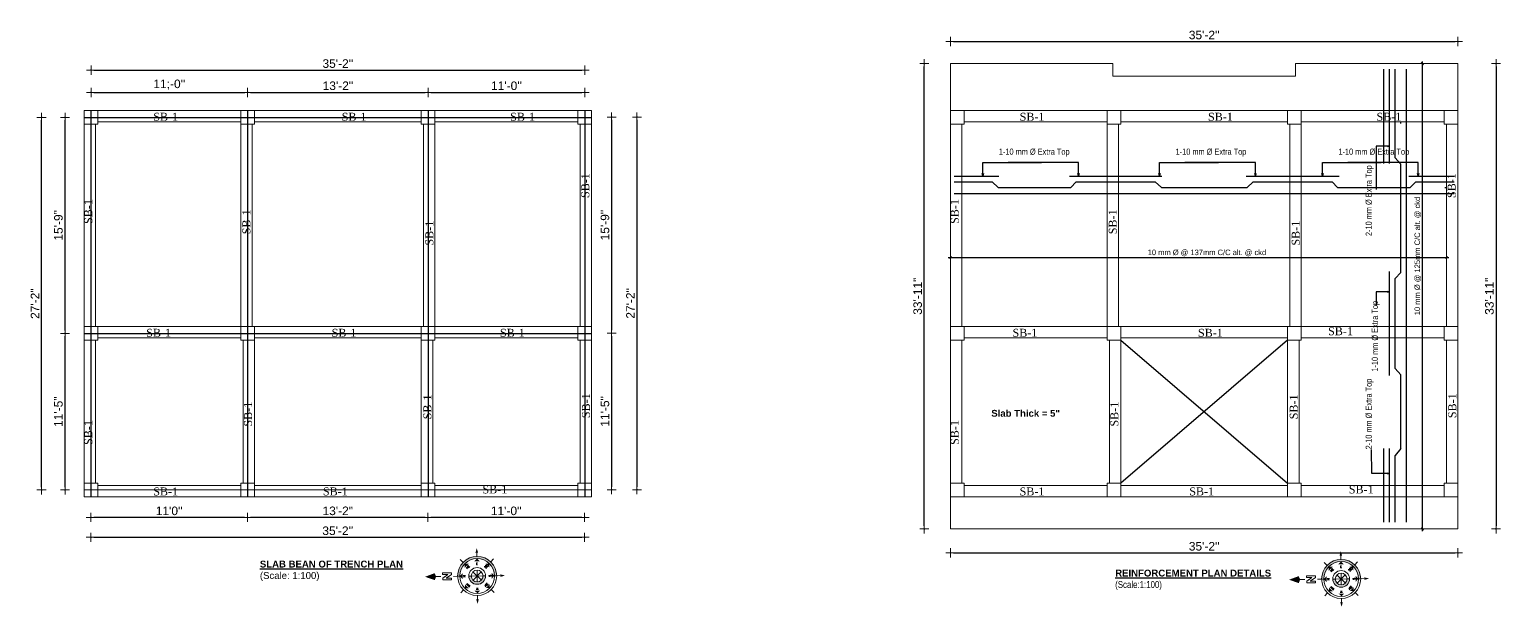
# Model space of a CAD drawing. Header units: inches. Extents: x -4010 to 92088, y -38563 to -1318.
# Drawn here: x 46478 to 47765, y -26069 to -25563 of the extents above; entities that cross this region are included whole.
import ezdxf
from ezdxf.enums import TextEntityAlignment as Align

# ---------------------------------------------------------------- set-up
doc = ezdxf.new("R2010")
doc.units = ezdxf.units.IN
doc.header["$MEASUREMENT"] = 0
doc.header["$PDMODE"] = 99
for name, color, linetype in [('CAPTION', 7, 'Continuous'), ('Rod', 1, 'Continuous'), ('TEX', 7, 'Continuous'), ('wall', 3, 'Continuous')]:
    doc.layers.add(name, color=color, linetype=linetype)
for name, color, linetype, lineweight in [('Colour 09', 210, 'Continuous', 9), ('DIM', 7, 'Continuous', 15), ('RAILING', 2, 'Continuous', 13), ('SH-TEX', 182, 'Continuous', 5), ('Title', 7, 'Continuous', 20), ('WIN.', 4, 'Continuous', 13)]:
    doc.layers.add(name, color=color, linetype=linetype, lineweight=lineweight)
doc.styles.add('ARIAL', font='arial.ttf')
doc.styles.add('CAPTION', font='GOTHIC.TTF', dxfattribs={"height": 100})
doc.styles.add('ROMANS', font='romans')
doc.styles.get("Standard").update_dxf_attribs({"font": 'ARIALN.TTF'})
doc.dimstyles.new('3-8', dxfattribs={"dimscale": 1.25, "dimtxt": 6, "dimasz": 2, "dimexe": 0.18, "dimexo": 6, "dimgap": 0, "dimtad": 0, "dimdec": 0, "dimzin": 3, "dimdsep": 46, "dimlunit": 3, "dimtxsty": 'ARIAL', "dimblk": 'DD', "dimcen": 1, "dimse1": 1, "dimse2": 1, "dimclrd": 256, "dimclrt": 256, "dimadec": 0, "dimazin": 0, "dimtfac": 0.5, "dimtdec": 0, "dimtmove": 2, "dimatfit": 0, "dimfxl": 0.18, "dimtvp": 0.75, "dimfrac": 1, "dimtolj": 1, "dimtzin": 0, "dimarcsym": 0})
doc.dimstyles.new('_30', dxfattribs={"dimscale": 0.4, "dimtxt": 7, "dimasz": 5, "dimexe": 6, "dimexo": 2, "dimgap": 2, "dimtad": 1, "dimdec": 0, "dimzin": 3, "dimdsep": 46, "dimlunit": 3, "dimtxsty": 'Standard', "dimblk": 'OBLIQUE', "dimcen": 0, "dimdle": 5, "dimclrt": 7, "dimazin": 0, "dimtfac": 0.0375, "dimtdec": 0, "dimtofl": 0, "dimtmove": 0, "dimatfit": 3, "dimldrblk": 'OPEN30', "dimfxl": 6, "dimtvp": 0.8, "dimtolj": 1, "dimtzin": 0, "dimlwe": -1, "dimarcsym": 0})

# ---------------------------------------------------------------- blocks, each defined once
blk = doc.blocks.new('A$C30843580')
at = {"layer": 'Colour 09'}
for p, q in [((0, 12), (12, 12)), ((0, 0), (0, 12)), ((12, 0), (0, 0)), ((12, 12), (12, 0))]:
    blk.add_line(p, q, dxfattribs=at)
blk = doc.blocks.new('_Oblique')
at = {"color": 0, "linetype": 'ByBlock', "lineweight": -2}
blk.add_line((-0.5, -0.5), (0.5, 0.5), dxfattribs=at)
blk = doc.blocks.new('_Open30')
at = {"color": 0, "linetype": 'ByBlock', "lineweight": -2}
for p, q in [((-1, 0.27), (0, 0)), ((0, 0), (-1, -0.27)), ((0, 0), (-1, 0))]:
    blk.add_line(p, q, dxfattribs=at)
blk = doc.blocks.new('*D879')
at = {"layer": 'Defpoints', "color": 0}
for p in [(47284.1, -25762.9), (47718.1, -25762.9), (47718.1, -25762.9)]:
    blk.add_point(p, dxfattribs=at)
at = {"layer": 'DIM', "color": 0, "lineweight": -2}
blk.add_line((47282.1, -25762.9), (47720.1, -25762.9), dxfattribs=at)
at = {"layer": 'DIM', "color": 0}
for p, q in [((47284.1, -25762.1), (47284.1, -25760.5)), ((47718.1, -25762.1), (47718.1, -25760.5))]:
    blk.add_line(p, q, dxfattribs=at)
at = {"layer": 'DIM', "color": 0, "lineweight": -2, "xscale": 2, "yscale": 2, "zscale": 2, "rotation": 180}
blk.add_blockref('_Oblique', (47284.1, -25762.9), dxfattribs=at)
at = {"layer": 'DIM', "color": 0, "lineweight": -2, "xscale": 2, "yscale": 2, "zscale": 2}
blk.add_blockref('_Oblique', (47718.1, -25762.9), dxfattribs=at)
at = {"layer": 'DIM', "color": 7, "insert": (47508.5, -25758.9), "char_height": 2.8, "attachment_point": 5}
blk.add_mtext('\\A1;{\\H1.714x;10 mm %%C @ 137mm C/C alt. @ ckd}', dxfattribs=at)
blk = doc.blocks.new('*D880')
at = {"layer": 'Defpoints', "color": 0}
for p in [(47686.9, -25593.3), (47697, -25593.3), (47697, -26000.3)]:
    blk.add_point(p, dxfattribs=at)
at = {"layer": 'DIM', "color": 0}
for p, q in [((47687.7, -25593.3), (47699.4, -25593.3)), ((47696.2, -26000.3), (47694.6, -26000.3))]:
    blk.add_line(p, q, dxfattribs=at)
at = {"layer": 'DIM', "color": 0, "lineweight": -2}
blk.add_line((47697, -26002.3), (47697, -25591.3), dxfattribs=at)
at = {"layer": 'DIM', "color": 0, "lineweight": -2, "xscale": 2, "yscale": 2, "zscale": 2}
for p, rotation in [((47697, -25593.3), 90), ((47697, -26000.3), 270)]:
    blk.add_blockref('_Oblique', p, dxfattribs=dict(at, rotation=rotation))
at = {"layer": 'DIM', "color": 7, "insert": (47693, -25761.6), "char_height": 2.8, "attachment_point": 5, "rotation": 90}
blk.add_mtext('\\A1;{\\H1.714x;10 mm %%C @ 125mm C/C alt. @ ckd}', dxfattribs=at)
blk = doc.blocks.new('DD')
for p, q in [((-1.6, 0), (1.6, 0)), ((0, 1.6), (0, -1.6))]:
    blk.add_line(p, q)
at = {"const_width": 0.3}
blk.add_lwpolyline([(-0.15, 0, 1), (0.15, 0, 1)], format="xyb", close=True, dxfattribs=at)
blk = doc.blocks.new('*D881')
at = {"layer": 'Defpoints', "color": 0}
for p in [(47728.1, -25574), (47284.1, -25634.3), (47728.1, -25634.3)]:
    blk.add_point(p, dxfattribs=at)
at = {"layer": 'RAILING', "lineweight": -2}
blk.add_line((47286.6, -25574), (47725.6, -25574), dxfattribs=at)
at = {"layer": 'RAILING', "lineweight": -2, "xscale": 2.5, "yscale": 2.5, "zscale": 2.5, "rotation": 180}
blk.add_blockref('DD', (47284.1, -25574), dxfattribs=at)
at = {"layer": 'RAILING', "lineweight": -2, "xscale": 2.5, "yscale": 2.5, "zscale": 2.5}
blk.add_blockref('DD', (47728.1, -25574), dxfattribs=at)
at = {"layer": 'RAILING', "insert": (47506.1, -25568.3), "char_height": 7.5, "attachment_point": 5, "style": 'ARIAL'}
blk.add_mtext("\\A1;35'-2''", dxfattribs=at)
blk = doc.blocks.new('*D876')
at = {"layer": 'Defpoints', "color": 0}
for p in [(47670.4, -25593.3), (47670.4, -26000.3), (47761.4, -26000.3)]:
    blk.add_point(p, dxfattribs=at)
at = {"layer": 'RAILING', "lineweight": -2}
blk.add_line((47761.4, -25595.8), (47761.4, -25997.8), dxfattribs=at)
at = {"layer": 'RAILING', "lineweight": -2, "xscale": 2.5, "yscale": 2.5, "zscale": 2.5}
for p, rotation in [((47761.4, -25593.3), 90), ((47761.4, -26000.3), 270)]:
    blk.add_blockref('DD', p, dxfattribs=dict(at, rotation=rotation))
at = {"layer": 'RAILING', "insert": (47755.7, -25796.8), "char_height": 7.5, "attachment_point": 5, "rotation": 90, "style": 'ARIAL'}
blk.add_mtext('\\A1;33\'-11"', dxfattribs=at)
blk = doc.blocks.new('*D877')
at = {"layer": 'Defpoints', "color": 0}
for p in [(47261.2, -25593.3), (47318.5, -25593.3), (47318.5, -26000.3)]:
    blk.add_point(p, dxfattribs=at)
at = {"layer": 'RAILING', "lineweight": -2}
blk.add_line((47261.2, -25997.8), (47261.2, -25595.8), dxfattribs=at)
at = {"layer": 'RAILING', "lineweight": -2, "xscale": 2.5, "yscale": 2.5, "zscale": 2.5}
for p, rotation in [((47261.2, -25593.3), 90), ((47261.2, -26000.3), 270)]:
    blk.add_blockref('DD', p, dxfattribs=dict(at, rotation=rotation))
at = {"layer": 'RAILING', "insert": (47255.4, -25796.8), "char_height": 7.5, "attachment_point": 5, "rotation": 90, "style": 'ARIAL'}
blk.add_mtext('\\A1;33\'-11"', dxfattribs=at)
blk = doc.blocks.new('*D878')
at = {"layer": 'Defpoints', "color": 0}
for p in [(47284.1, -26000.3), (47728.1, -26000.3), (47728.1, -26021.3)]:
    blk.add_point(p, dxfattribs=at)
at = {"layer": 'RAILING', "lineweight": -2}
blk.add_line((47286.6, -26021.3), (47725.6, -26021.3), dxfattribs=at)
at = {"layer": 'RAILING', "lineweight": -2, "xscale": 2.5, "yscale": 2.5, "zscale": 2.5, "rotation": 180}
blk.add_blockref('DD', (47284.1, -26021.3), dxfattribs=at)
at = {"layer": 'RAILING', "lineweight": -2, "xscale": 2.5, "yscale": 2.5, "zscale": 2.5}
blk.add_blockref('DD', (47728.1, -26021.3), dxfattribs=at)
at = {"layer": 'RAILING', "insert": (47506.1, -26015.6), "char_height": 7.5, "attachment_point": 5, "style": 'ARIAL'}
blk.add_mtext("\\A1;35'-2''", dxfattribs=at)
blk = doc.blocks.new('*D889')
at = {"layer": 'Defpoints', "color": 0}
for p in [(46669.1, -25618.5), (46532.1, -25646.3), (46669.1, -25646.3)]:
    blk.add_point(p, dxfattribs=at)
at = {"layer": 'RAILING', "lineweight": -2}
blk.add_line((46534.6, -25618.5), (46666.6, -25618.5), dxfattribs=at)
at = {"layer": 'RAILING', "lineweight": -2, "xscale": 2.5, "yscale": 2.5, "zscale": 2.5, "rotation": 180}
blk.add_blockref('DD', (46532.1, -25618.5), dxfattribs=at)
at = {"layer": 'RAILING', "lineweight": -2, "xscale": 2.5, "yscale": 2.5, "zscale": 2.5}
blk.add_blockref('DD', (46669.1, -25618.5), dxfattribs=at)
at = {"layer": 'RAILING', "insert": (46600.6, -25611.7), "char_height": 7.5, "attachment_point": 5, "style": 'ARIAL'}
blk.add_mtext("\\A1;11;-0''", dxfattribs=at)
blk = doc.blocks.new('*D890')
at = {"layer": 'Defpoints', "color": 0}
for p in [(46827, -25618.5), (46669.1, -25646.3), (46827, -25646.3)]:
    blk.add_point(p, dxfattribs=at)
at = {"layer": 'RAILING', "lineweight": -2}
blk.add_line((46671.6, -25618.5), (46824.5, -25618.5), dxfattribs=at)
at = {"layer": 'RAILING', "lineweight": -2, "xscale": 2.5, "yscale": 2.5, "zscale": 2.5, "rotation": 180}
blk.add_blockref('DD', (46669.1, -25618.5), dxfattribs=at)
at = {"layer": 'RAILING', "lineweight": -2, "xscale": 2.5, "yscale": 2.5, "zscale": 2.5}
blk.add_blockref('DD', (46827, -25618.5), dxfattribs=at)
at = {"layer": 'RAILING', "insert": (46748.1, -25612.7), "char_height": 7.5, "attachment_point": 5, "style": 'ARIAL'}
blk.add_mtext('\\A1;13\'-2"', dxfattribs=at)
blk = doc.blocks.new('*D891')
at = {"layer": 'Defpoints', "color": 0}
for p in [(46964.1, -25618.5), (46827, -25646.3), (46964.1, -25646.3)]:
    blk.add_point(p, dxfattribs=at)
at = {"layer": 'RAILING', "lineweight": -2}
blk.add_line((46829.5, -25618.5), (46961.6, -25618.5), dxfattribs=at)
at = {"layer": 'RAILING', "lineweight": -2, "xscale": 2.5, "yscale": 2.5, "zscale": 2.5, "rotation": 180}
blk.add_blockref('DD', (46827, -25618.5), dxfattribs=at)
at = {"layer": 'RAILING', "lineweight": -2, "xscale": 2.5, "yscale": 2.5, "zscale": 2.5}
blk.add_blockref('DD', (46964.1, -25618.5), dxfattribs=at)
at = {"layer": 'RAILING', "insert": (46895.6, -25612.7), "char_height": 7.5, "attachment_point": 5, "style": 'ARIAL'}
blk.add_mtext("\\A1;11'-0''", dxfattribs=at)
blk = doc.blocks.new('*D892')
at = {"layer": 'Defpoints', "color": 0}
for p in [(46964.1, -25599), (46532.1, -25646.3), (46964.1, -25646.3)]:
    blk.add_point(p, dxfattribs=at)
at = {"layer": 'RAILING', "lineweight": -2}
blk.add_line((46534.6, -25599), (46961.6, -25599), dxfattribs=at)
at = {"layer": 'RAILING', "lineweight": -2, "xscale": 2.5, "yscale": 2.5, "zscale": 2.5, "rotation": 180}
blk.add_blockref('DD', (46532.1, -25599), dxfattribs=at)
at = {"layer": 'RAILING', "lineweight": -2, "xscale": 2.5, "yscale": 2.5, "zscale": 2.5}
blk.add_blockref('DD', (46964.1, -25599), dxfattribs=at)
at = {"layer": 'RAILING', "insert": (46748.1, -25593.3), "char_height": 7.5, "attachment_point": 5, "style": 'ARIAL'}
blk.add_mtext("\\A1;35'-2''", dxfattribs=at)
blk = doc.blocks.new('*D893')
at = {"layer": 'Defpoints', "color": 0}
for p in [(46947, -25640.1), (46947, -25829.1), (46987.6, -25829.1)]:
    blk.add_point(p, dxfattribs=at)
at = {"layer": 'RAILING', "lineweight": -2}
blk.add_line((46987.6, -25642.6), (46987.6, -25826.6), dxfattribs=at)
at = {"layer": 'RAILING', "lineweight": -2, "xscale": 2.5, "yscale": 2.5, "zscale": 2.5}
for p, rotation in [((46987.6, -25640.1), 90), ((46987.6, -25829.1), 270)]:
    blk.add_blockref('DD', p, dxfattribs=dict(at, rotation=rotation))
at = {"layer": 'RAILING', "insert": (46981.8, -25734.6), "char_height": 7.5, "attachment_point": 5, "rotation": 90, "style": 'ARIAL'}
blk.add_mtext('\\A1;15\'-9"', dxfattribs=at)
blk = doc.blocks.new('*D894')
at = {"layer": 'Defpoints', "color": 0}
for p in [(46947, -25829.1), (46947, -25966.1), (46987.6, -25966.1)]:
    blk.add_point(p, dxfattribs=at)
at = {"layer": 'RAILING', "lineweight": -2}
blk.add_line((46987.6, -25831.6), (46987.6, -25963.6), dxfattribs=at)
at = {"layer": 'RAILING', "lineweight": -2, "xscale": 2.5, "yscale": 2.5, "zscale": 2.5}
for p, rotation in [((46987.6, -25829.1), 90), ((46987.6, -25966.1), 270)]:
    blk.add_blockref('DD', p, dxfattribs=dict(at, rotation=rotation))
at = {"layer": 'RAILING', "insert": (46981.8, -25897.6), "char_height": 7.5, "attachment_point": 5, "rotation": 90, "style": 'ARIAL'}
blk.add_mtext('\\A1;11\'-5"', dxfattribs=at)
blk = doc.blocks.new('*D895')
at = {"layer": 'Defpoints', "color": 0}
for p in [(46918.8, -25640.1), (46918.8, -25966.1), (47009.8, -25966.1)]:
    blk.add_point(p, dxfattribs=at)
at = {"layer": 'RAILING', "lineweight": -2}
blk.add_line((47009.8, -25642.6), (47009.8, -25963.6), dxfattribs=at)
at = {"layer": 'RAILING', "lineweight": -2, "xscale": 2.5, "yscale": 2.5, "zscale": 2.5}
for p, rotation in [((47009.8, -25640.1), 90), ((47009.8, -25966.1), 270)]:
    blk.add_blockref('DD', p, dxfattribs=dict(at, rotation=rotation))
at = {"layer": 'RAILING', "insert": (47004.1, -25803.1), "char_height": 7.5, "attachment_point": 5, "rotation": 90, "style": 'ARIAL'}
blk.add_mtext('\\A1;27\'-2"', dxfattribs=at)
blk = doc.blocks.new('*D882')
at = {"layer": 'Defpoints', "color": 0}
for p in [(46509.4, -25829.3), (46554.3, -25829.3), (46554.3, -25966.3)]:
    blk.add_point(p, dxfattribs=at)
at = {"layer": 'RAILING', "lineweight": -2}
blk.add_line((46509.4, -25963.8), (46509.4, -25831.8), dxfattribs=at)
at = {"layer": 'RAILING', "lineweight": -2, "xscale": 2.5, "yscale": 2.5, "zscale": 2.5}
for p, rotation in [((46509.4, -25829.3), 90), ((46509.4, -25966.3), 270)]:
    blk.add_blockref('DD', p, dxfattribs=dict(at, rotation=rotation))
at = {"layer": 'RAILING', "insert": (46503.6, -25897.8), "char_height": 7.5, "attachment_point": 5, "rotation": 90, "style": 'ARIAL'}
blk.add_mtext('\\A1;11\'-5"', dxfattribs=at)
blk = doc.blocks.new('*D883')
at = {"layer": 'Defpoints', "color": 0}
for p in [(46509.4, -25640.3), (46548.3, -25640.3), (46548.3, -25829.3)]:
    blk.add_point(p, dxfattribs=at)
at = {"layer": 'RAILING', "lineweight": -2}
blk.add_line((46509.4, -25826.8), (46509.4, -25642.8), dxfattribs=at)
at = {"layer": 'RAILING', "lineweight": -2, "xscale": 2.5, "yscale": 2.5, "zscale": 2.5}
for p, rotation in [((46509.4, -25640.3), 90), ((46509.4, -25829.3), 270)]:
    blk.add_blockref('DD', p, dxfattribs=dict(at, rotation=rotation))
at = {"layer": 'RAILING', "insert": (46503.6, -25734.8), "char_height": 7.5, "attachment_point": 5, "rotation": 90, "style": 'ARIAL'}
blk.add_mtext('\\A1;15\'-9"', dxfattribs=at)
blk = doc.blocks.new('*D884')
at = {"layer": 'Defpoints', "color": 0}
for p in [(46488.8, -25640.3), (46548.3, -25640.3), (46548.3, -25966.3)]:
    blk.add_point(p, dxfattribs=at)
at = {"layer": 'RAILING', "lineweight": -2}
blk.add_line((46488.8, -25963.8), (46488.8, -25642.8), dxfattribs=at)
at = {"layer": 'RAILING', "lineweight": -2, "xscale": 2.5, "yscale": 2.5, "zscale": 2.5}
for p, rotation in [((46488.8, -25640.3), 90), ((46488.8, -25966.3), 270)]:
    blk.add_blockref('DD', p, dxfattribs=dict(at, rotation=rotation))
at = {"layer": 'RAILING', "insert": (46483.1, -25803.3), "char_height": 7.5, "attachment_point": 5, "rotation": 90, "style": 'ARIAL'}
blk.add_mtext('\\A1;27\'-2"', dxfattribs=at)
blk = doc.blocks.new('*D885')
at = {"layer": 'Defpoints', "color": 0}
for p in [(46826.9, -25931.5), (46964, -25931.5), (46826.9, -25990.3)]:
    blk.add_point(p, dxfattribs=at)
at = {"layer": 'RAILING', "lineweight": -2}
blk.add_line((46961.5, -25990.3), (46829.4, -25990.3), dxfattribs=at)
at = {"layer": 'RAILING', "lineweight": -2, "xscale": 2.5, "yscale": 2.5, "zscale": 2.5, "rotation": 180}
blk.add_blockref('DD', (46826.9, -25990.3), dxfattribs=at)
at = {"layer": 'RAILING', "lineweight": -2, "xscale": 2.5, "yscale": 2.5, "zscale": 2.5}
blk.add_blockref('DD', (46964, -25990.3), dxfattribs=at)
at = {"layer": 'RAILING', "insert": (46895.4, -25984.6), "char_height": 7.5, "attachment_point": 5, "style": 'ARIAL'}
blk.add_mtext("\\A1;11'-0''", dxfattribs=at)
blk = doc.blocks.new('*D886')
at = {"layer": 'Defpoints', "color": 0}
for p in [(46669, -25931.6), (46826.9, -25931.5), (46669, -25990.3)]:
    blk.add_point(p, dxfattribs=at)
at = {"layer": 'RAILING', "lineweight": -2}
blk.add_line((46824.4, -25990.3), (46671.5, -25990.3), dxfattribs=at)
at = {"layer": 'RAILING', "lineweight": -2, "xscale": 2.5, "yscale": 2.5, "zscale": 2.5, "rotation": 180}
blk.add_blockref('DD', (46669, -25990.3), dxfattribs=at)
at = {"layer": 'RAILING', "lineweight": -2, "xscale": 2.5, "yscale": 2.5, "zscale": 2.5}
blk.add_blockref('DD', (46826.9, -25990.3), dxfattribs=at)
at = {"layer": 'RAILING', "insert": (46748, -25984.6), "char_height": 7.5, "attachment_point": 5, "style": 'ARIAL'}
blk.add_mtext('\\A1;13\'-2"', dxfattribs=at)
blk = doc.blocks.new('*D887')
at = {"layer": 'Defpoints', "color": 0}
for p in [(46532, -25931.5), (46669, -25931.6), (46532, -25990.3)]:
    blk.add_point(p, dxfattribs=at)
at = {"layer": 'RAILING', "lineweight": -2}
blk.add_line((46666.5, -25990.3), (46534.5, -25990.3), dxfattribs=at)
at = {"layer": 'RAILING', "lineweight": -2, "xscale": 2.5, "yscale": 2.5, "zscale": 2.5, "rotation": 180}
blk.add_blockref('DD', (46532, -25990.3), dxfattribs=at)
at = {"layer": 'RAILING', "lineweight": -2, "xscale": 2.5, "yscale": 2.5, "zscale": 2.5}
blk.add_blockref('DD', (46669, -25990.3), dxfattribs=at)
at = {"layer": 'RAILING', "insert": (46600.5, -25984.6), "char_height": 7.5, "attachment_point": 5, "style": 'ARIAL'}
blk.add_mtext("\\A1;11'0''", dxfattribs=at)
blk = doc.blocks.new('*D888')
at = {"layer": 'Defpoints', "color": 0}
for p in [(46964, -26007.7), (46532, -26068), (46964, -26068)]:
    blk.add_point(p, dxfattribs=at)
at = {"layer": 'RAILING', "lineweight": -2}
blk.add_line((46534.5, -26007.7), (46961.5, -26007.7), dxfattribs=at)
at = {"layer": 'RAILING', "lineweight": -2, "xscale": 2.5, "yscale": 2.5, "zscale": 2.5, "rotation": 180}
blk.add_blockref('DD', (46532, -26007.7), dxfattribs=at)
at = {"layer": 'RAILING', "lineweight": -2, "xscale": 2.5, "yscale": 2.5, "zscale": 2.5}
blk.add_blockref('DD', (46964, -26007.7), dxfattribs=at)
at = {"layer": 'RAILING', "insert": (46748, -26002), "char_height": 7.5, "attachment_point": 5, "style": 'ARIAL'}
blk.add_mtext("\\A1;35'-2''", dxfattribs=at)
blk = doc.blocks.new('Anno_North_J_Metric')
at = {"linetype": 'ByBlock', "lineweight": -2}
h = blk.add_hatch(color=0, dxfattribs=at)
h.paths.add_polyline_path([(-4.17, 0), (-4.68, 0, 1), (4.68, 0), (4.17, 0, -1)])
h.paths.add_polyline_path([(1.41, 0), (2, 0, 1), (-2, 0), (-1.41, 0, -1)])
at = {"color": 0, "linetype": 'ByBlock', "lineweight": -2}
for p, q in [((-3.31, 3.31), (-4.01, 4.01)), ((0, 4.68), (0, 5.67)), ((3.31, 3.31), (4.01, 4.01)), ((-4.68, 0), (-5.67, 0)), ((-4.68, 0), (-4.17, 0)), ((-1.41, 0), (-2, 0)), ((-1.41, 0), (1.41, 0)), ((1.41, 0), (-1.41, 0)), ((-1, 1), (1, -1)), ((-1, -1), (1, 1)), ((1, -1), (-1, 1)), ((1, 1), (-1, -1)), ((0, 1.41), (0, -1.41)), ((0, -1.41), (0, 1.41)), ((1.41, 0), (2, 0)), ((4.68, 0), (4.17, 0)), ((4.68, 0), (5.67, 0)), ((6.17, 0.4), (6.17, 0.82)), ((6.17, 0.82), (8.27, 0.82)), ((7.43, 0.4), (6.17, 0.4)), ((6.17, -0.44), (7.43, 0.4)), ((8.27, 0.4), (7.01, -0.44)), ((8.27, 0.82), (8.27, 0.4)), ((8.67, 0), (9.83, 0)), ((-3.31, -3.31), (-4.01, -4.01)), ((3.31, -3.31), (4.01, -4.01)), ((6.17, -0.86), (6.17, -0.44)), ((8.27, -0.86), (6.17, -0.86)), ((7.01, -0.44), (8.27, -0.44)), ((8.27, -0.44), (8.27, -0.86)), ((0, -4.68), (0, -5.67))]:
    blk.add_line(p, q, dxfattribs=at)
for radius in [4.68, 4.17, 2, 1.41]:
    blk.add_circle((0, 0), radius, dxfattribs=at)
for points in [[(0, 4.17), (0.67, 3.5), (-0.67, 3.5)], [(-0.33, 5.5), (0, 5.67), (0, 6.67)], [(0, 6.67), (0.33, 5.5), (0, 5.67)], [(-6.67, 0), (-5.5, 0.33), (-5.67, 0)], [(-5.5, -0.33), (-5.67, 0), (-6.67, 0)], [(-4.17, 0), (-3.5, 0.67), (-3.5, -0.67)], [(-2.95, 2.95), (-2, 2.95), (-2.95, 2)], [(2.95, 2.95), (2.95, 2), (2, 2.95)], [(4.17, 0), (3.5, -0.67), (3.5, 0.67)], [(12.5, 0), (10.17, 0.83), (9.83, 0)], [(9.83, 0), (10.17, -0.83), (12.5, 0)], [(-2.95, -2.95), (-2.95, -2), (-2, -2.95)], [(0, -4.17), (-0.67, -3.5), (0.67, -3.5)], [(2.95, -2.95), (2, -2.95), (2.95, -2)], [(0, -6.67), (-0.33, -5.5), (0, -5.67)], [(0.33, -5.5), (0, -5.67), (0, -6.67)]]:
    blk.add_solid(points, dxfattribs=at)
at = {"color": 0, "linetype": 'ByBlock', "lineweight": -2, "style": 'ROMANS'}
for s, rotation, p in [('S', 270, (-3.33, 0)), ('SW', 45, (-2, 2)), ('NW', 315, (2, 2)), ('N', 270, (2.83, 0)), ('SE', 135, (-2, -2)), ('E', 180, (0, -2.67)), ('NE', 225, (2, -2))]:
    blk.add_text(s, height=0.5, rotation=rotation, dxfattribs=at).set_placement(p, align=Align.CENTER)
blk.add_text('W', height=0.5, dxfattribs=at).set_placement((0, 2.83), align=Align.CENTER)

msp = doc.modelspace()

# ---------------------------------------------------------------- linework, layer by layer
at = {"layer": 'Rod'}
for p, q in [((47663.119, -25680.736), (47663.119, -25598.148)), ((47668.119, -25680.736), (47668.119, -25598.148)), ((47673.119, -25675.736), (47673.119, -25598.148)), ((47683.119, -25994.52), (47683.119, -25598.148)), ((47678.119, -25634.291), (47678.119, -25633.962)), ((47678.119, -25645.785), (47678.119, -25644.291)), ((47678.119, -25681.294), (47673.119, -25675.736)), ((47287.26, -25691.801), (47326.52, -25691.801)), ((47388.143, -25691.801), (47469.12, -25691.801)), ((47542.851, -25691.801), (47624.143, -25691.801)), ((47678.119, -25775.959), (47678.119, -25681.294)), ((47685.127, -25691.801), (47724.656, -25691.801)), ((47287.26, -25696.801), (47320.52, -25696.801)), ((47325.859, -25701.801), (47320.52, -25696.801)), ((47325.859, -25701.801), (47389.379, -25701.801)), ((47389.379, -25701.801), (47394.143, -25696.801)), ((47394.143, -25696.801), (47463.12, -25696.801)), ((47468.619, -25701.801), (47463.12, -25696.801)), ((47468.619, -25701.801), (47543.579, -25701.801)), ((47543.579, -25701.801), (47548.851, -25696.801)), ((47548.851, -25696.801), (47618.143, -25696.801)), ((47622.819, -25701.801), (47618.143, -25696.801)), ((47622.819, -25701.801), (47686.339, -25701.801)), ((47686.339, -25701.801), (47691.127, -25696.801)), ((47691.127, -25696.801), (47724.656, -25696.801)), ((47716.754, -25701.801), (47718.099, -25701.801)), ((47287.26, -25706.801), (47724.656, -25706.801)), ((47668.119, -25866.044), (47668.119, -25775.222)), ((47678.119, -25775.959), (47673.119, -25781.222)), ((47673.119, -25860.044), (47673.119, -25781.222)), ((47433.139, -25835.291), (47579.059, -25960.291)), ((47579.059, -25835.291), (47433.139, -25960.338)), ((47678.119, -25865.541), (47673.119, -25860.044)), ((47678.119, -25930.041), (47678.119, -25865.541)), ((47663.119, -25994.52), (47663.119, -25930.096)), ((47668.119, -25994.52), (47668.119, -25930.096)), ((47678.119, -25930.041), (47673.119, -25936.096)), ((47673.119, -25994.52), (47673.119, -25936.096))]:
    msp.add_line(p, q, dxfattribs=at)
at = {"layer": 'SH-TEX'}
for p, q in [((46538.083, -25634.291), (46663.123, -25634.291)), ((46675.123, -25634.291), (46821.043, -25634.291)), ((46833.043, -25634.291), (46958.083, -25634.291)), ((47296.099, -25634.291), (47421.139, -25634.291)), ((47433.139, -25634.291), (47579.059, -25634.291)), ((47591.059, -25634.291), (47716.099, -25634.291)), ((46526.083, -25823.291), (46526.083, -25646.291)), ((46536.083, -25823.291), (46536.083, -25646.291)), ((46538.083, -25644.291), (46663.123, -25644.291)), ((46663.123, -25823.291), (46663.123, -25646.291)), ((46673.123, -25823.291), (46673.123, -25646.291)), ((46675.123, -25644.291), (46821.043, -25644.291)), ((46823.043, -25823.291), (46823.043, -25646.291)), ((46833.043, -25644.291), (46958.083, -25644.291)), ((46833.043, -25823.291), (46833.043, -25646.291)), ((46960.083, -25646.291), (46960.083, -25823.291)), ((46970.083, -25646.291), (46970.083, -25823.291)), ((47284.099, -25823.291), (47284.099, -25646.291)), ((47294.099, -25823.291), (47294.099, -25646.291)), ((47296.099, -25644.291), (47421.139, -25644.291)), ((47421.139, -25823.291), (47421.139, -25646.291)), ((47431.139, -25823.291), (47431.139, -25646.291)), ((47433.139, -25644.291), (47579.059, -25644.291)), ((47581.059, -25823.291), (47581.059, -25646.291)), ((47591.059, -25644.291), (47716.099, -25644.291)), ((47591.059, -25823.291), (47591.059, -25646.291)), ((47718.099, -25646.291), (47718.099, -25823.291)), ((47728.099, -25646.291), (47728.099, -25823.291)), ((46538.083, -25823.291), (46663.123, -25823.291)), ((46538.083, -25833.291), (46663.123, -25833.291)), ((46675.123, -25823.291), (46821.043, -25823.291)), ((46675.123, -25833.291), (46821.043, -25833.291)), ((46833.043, -25823.291), (46958.083, -25823.291)), ((46833.043, -25833.291), (46958.083, -25833.291)), ((47296.099, -25823.291), (47421.139, -25823.291)), ((47296.099, -25833.291), (47421.139, -25833.291)), ((47433.139, -25823.291), (47579.059, -25823.291)), ((47433.139, -25833.291), (47579.059, -25833.291)), ((47591.059, -25823.291), (47716.099, -25823.291)), ((47591.059, -25833.291), (47716.099, -25833.291)), ((46526.083, -25960.291), (46526.083, -25835.291)), ((46536.083, -25960.291), (46536.083, -25835.291)), ((46665.123, -25960.338), (46665.123, -25835.291)), ((46675.123, -25960.338), (46675.123, -25835.291)), ((46821.043, -25960.291), (46821.043, -25835.291)), ((46831.043, -25960.291), (46831.043, -25835.291)), ((46960.083, -25835.291), (46960.083, -25960.291)), ((46970.083, -25835.291), (46970.083, -25960.291)), ((47284.099, -25960.291), (47284.099, -25835.291)), ((47294.099, -25960.291), (47294.099, -25835.291)), ((47423.139, -25960.338), (47423.139, -25835.291)), ((47433.139, -25960.338), (47433.139, -25835.291)), ((47579.059, -25960.291), (47579.059, -25835.291)), ((47589.059, -25960.291), (47589.059, -25835.291)), ((47718.099, -25835.291), (47718.099, -25960.291)), ((47728.099, -25835.291), (47728.099, -25960.291)), ((46663.126, -25962.338), (46538.086, -25962.291)), ((46821.039, -25962.291), (46675.119, -25962.338)), ((46958.083, -25962.291), (46833.043, -25962.291)), ((47421.143, -25962.338), (47296.103, -25962.291)), ((47579.056, -25962.291), (47433.136, -25962.338)), ((47716.099, -25962.291), (47591.059, -25962.291)), ((46663.123, -25972.338), (46538.083, -25972.291)), ((46821.043, -25972.291), (46675.123, -25972.338)), ((46958.083, -25972.291), (46833.043, -25972.291)), ((47421.139, -25972.338), (47296.099, -25972.291)), ((47579.059, -25972.291), (47433.139, -25972.338)), ((47716.099, -25972.291), (47591.059, -25972.291))]:
    msp.add_line(p, q, dxfattribs=at)
at = {"layer": 'TEX'}
for p, q in [((46526.083, -25640.291), (46970.083, -25640.291)), ((46532.083, -25634.291), (46532.083, -25972.291)), ((46669.123, -25634.291), (46669.123, -25972.291)), ((46827.043, -25634.291), (46827.043, -25972.291)), ((46964.083, -25634.291), (46964.083, -25972.291)), ((46526.083, -25829.291), (46970.083, -25829.291))]:
    msp.add_line(p, q, dxfattribs=at)
at = {"layer": 'Title'}
msp.add_line((46526.083, -25966.291), (46970.083, -25966.291), dxfattribs=at)
at = {"layer": 'WIN.'}
msp.add_lwpolyline([(47284.099, -26000.291), (47728.099, -26000.291), (47728.099, -25593.291), (47586.059, -25593.291), (47586.059, -25604.291), (47426.139, -25604.291), (47426.139, -25593.291), (47284.099, -25593.291), (47284.099, -26000.291)], dxfattribs=at)

# ---------------------------------------------------------------- block references
at = {"layer": 'Colour 09', "xscale": -1}
for p in [(46538.083, -25646.291), (46675.123, -25646.291), (47296.099, -25646.291), (47433.139, -25646.291), (46538.083, -25835.291), (46675.123, -25835.291), (47296.099, -25835.291), (47433.139, -25835.291), (46538.083, -25972.291), (46675.123, -25972.338), (47296.099, -25972.291), (47433.139, -25972.338)]:
    msp.add_blockref('A$C30843580', p, dxfattribs=at)
at = {"layer": 'Colour 09'}
for p in [(46821.043, -25646.291), (46958.083, -25646.291), (47579.059, -25646.291), (47716.099, -25646.291), (46821.043, -25835.291), (46958.083, -25835.291), (47579.059, -25835.291), (47716.099, -25835.291), (46821.043, -25972.291), (46958.083, -25972.291), (47579.059, -25972.291), (47716.099, -25972.291)]:
    msp.add_blockref('A$C30843580', p, dxfattribs=at)
at = {"layer": 'DIM', "ltscale": 500000, "xscale": 3.651035833295282, "yscale": 3.651035833292553, "zscale": 3.651035846891474, "rotation": 180.8671012841935}
for p in [(46869.96, -26041.532), (47625.93, -26044.145)]:
    msp.add_blockref('Anno_North_J_Metric', p, dxfattribs=at)

# ---------------------------------------------------------------- texts
at = {"layer": 'CAPTION', "ltscale": 2, "char_height": 5.4, "attachment_point": 1}
for insert in [(47326.421, -25667.624), (47481.078, -25667.624), (47623.544, -25667.624)]:
    msp.add_mtext('1-10 mm %%C Extra Top', dxfattribs=dict(at, insert=insert))
at = {"layer": 'CAPTION', "ltscale": 2, "char_height": 5.4, "attachment_point": 1, "rotation": 90}
for s, insert in [('2-10 mm %%C Extra Top', (47647.306, -25744.141)), ('1-10 mm %%C Extra Top', (47652.689, -25862.796)), ('2-10 mm %%C Extra Top', (47647.306, -25930.801))]:
    msp.add_mtext(s, dxfattribs=dict(at, insert=insert))
at = {"layer": 'TEX', "char_height": 7, "attachment_point": 3, "style": 'CAPTION'}
for insert in [(46608.309, -25636.295), (46773.142, -25636.295), (46920.583, -25636.295), (47366.325, -25636.295), (47531.158, -25636.295), (47678.6, -25636.295), (46602.11, -25825.295), (46764.353, -25825.295), (46911.639, -25825.295), (47360.126, -25825.295), (47522.369, -25825.295), (47636.212, -25823.902), (46896.311, -25962.295), (47654.328, -25962.295), (46608.3, -25964.094), (46756.747, -25964.066), (47366.317, -25964.094), (47514.764, -25964.066)]:
    msp.add_mtext('{\\fTimes New Roman|b0|i0|c0|p18;SB-1}', dxfattribs=dict(at, insert=insert))
at = {"layer": 'TEX', "char_height": 7, "attachment_point": 3, "rotation": 90, "style": 'CAPTION'}
for insert in [(46961.071, -25689.125), (47719.087, -25689.125), (46526.261, -25711.814), (47284.277, -25711.814), (46664.565, -25720.882), (47422.582, -25720.882), (46824.662, -25730.774), (47582.678, -25730.774), (46822.893, -25882.749), (46961.65, -25881.725), (47580.909, -25882.749), (47719.667, -25881.725), (46665.976, -25889.12), (47423.992, -25889.12), (46526.261, -25905.143), (47284.277, -25905.143)]:
    msp.add_mtext('{\\fTimes New Roman|b0|i0|c0|p18;SB-1}', dxfattribs=dict(at, insert=insert))
at = {"layer": 'TEX', "color": 7, "lineweight": 25, "insert": (46679.843, -26037.028), "char_height": 6, "width": 310.18894, "attachment_point": 4}
msp.add_mtext('{\\fArial Rounded MT Bold|b0|i0|c0|p34;\\LSLAB BEAN OF TRENCH PLAN\\P\\fArial|b0|i0|c0|p34;\\l\\C256;(Scale: 1:100)}', dxfattribs=at)
at = {"layer": 'wall', "color": 7, "lineweight": 25, "char_height": 6, "width": 253.13687, "attachment_point": 4}
for s, insert in [('{\\fArial Rounded MT Bold|b0|i0|c0|p34;Slab Thick = 5"}', (47319.781, -25899.261)), ('{\\fArial Rounded MT Bold|b0|i0|c0|p34;\\LREINFORCEMENT PLAN DETAILS\\P}(Scale:1:100)', (47428.211, -26044.914))]:
    msp.add_mtext(s, dxfattribs=dict(at, insert=insert))

# ---------------------------------------------------------------- dimensions: what is measured, and where the dimension line sits
at = {"layer": 'DIM'}
dim = msp.add_linear_dim(base=(47697.031, -25593.291), p1=(47697.031, -26000.291), p2=(47686.929, -25593.291), angle=90, text='{\\H1.714x;10 mm %%C @ 125mm C/C alt. @ ckd}', dimstyle='_30', dxfattribs=at)
dim.commit()
dim.dimension.update_dxf_attribs({"geometry": '*D880', "text_midpoint": (47697.031, -25761.567), "dimtype": 160})
dim = msp.add_linear_dim(base=(47718.099, -25762.893), p1=(47284.099, -25762.893), p2=(47718.099, -25762.893), text='{\\H1.714x;10 mm %%C @ 137mm C/C alt. @ ckd}', dimstyle='_30', dxfattribs=at)
dim.commit()
dim.dimension.update_dxf_attribs({"geometry": '*D879', "text_midpoint": (47508.514, -25762.893), "dimtype": 160})
at = {"layer": 'RAILING'}
for base, p1, p2, text, picture, middle in [((47728.099, -25574.05), (47284.099, -25634.291), (47728.099, -25634.291), "35'-2''", '*D881', (47506.099, -25568.302)), ((46964.083, -25599.026), (46532.083, -25646.291), (46964.083, -25646.291), "35'-2''", '*D892', (46748.083, -25593.278)), ((46669.123, -25618.485), (46532.083, -25646.291), (46669.123, -25646.291), "11;-0''", '*D889', (46600.603, -25611.724)), ((46964.083, -25618.485), (46827.043, -25646.291), (46964.083, -25646.291), "11'-0''", '*D891', (46895.563, -25612.741)), ((46531.951, -25990.322), (46668.991, -25931.555), (46531.951, -25931.508), "11'0''", '*D887', (46600.471, -25984.578)), ((46826.911, -25990.322), (46963.951, -25931.508), (46826.911, -25931.508), "11'-0''", '*D885', (46895.431, -25984.578)), ((46963.951, -26007.718), (46531.951, -26067.959), (46963.951, -26067.959), "35'-2''", '*D888', (46747.951, -26001.97)), ((47728.099, -26021.312), (47284.099, -26000.291), (47728.099, -26000.291), "35'-2''", '*D878', (47506.099, -26015.564))]:
    dim = msp.add_linear_dim(base=base, p1=p1, p2=p2, text=text, dimstyle='3-8', dxfattribs=at)
    dim.commit()
    dim.dimension.update_dxf_attribs({"geometry": picture, "text_midpoint": middle})
for base, p1, p2, picture, middle in [((47261.189, -25593.291), (47318.49, -26000.291), (47318.49, -25593.291), '*D877', (47255.442, -25796.791)), ((47761.403, -26000.291), (47670.449, -25593.291), (47670.449, -26000.291), '*D876', (47755.655, -25796.791)), ((46488.782, -25640.299), (46548.286, -25966.299), (46548.286, -25640.299), '*D884', (46483.134, -25803.299)), ((46509.373, -25640.299), (46548.286, -25829.299), (46548.286, -25640.299), '*D883', (46503.629, -25734.799)), ((47009.766, -25966.087), (46918.812, -25640.087), (46918.812, -25966.087), '*D895', (47004.117, -25803.087)), ((46987.592, -25829.087), (46947.033, -25640.087), (46947.033, -25829.087), '*D893', (46981.848, -25734.587)), ((46509.373, -25829.299), (46554.286, -25966.299), (46554.286, -25829.299), '*D882', (46503.629, -25897.799)), ((46987.592, -25966.087), (46947.033, -25829.087), (46947.033, -25966.087), '*D894', (46981.848, -25897.587))]:
    dim = msp.add_linear_dim(base=base, p1=p1, p2=p2, angle=90, dimstyle='3-8', dxfattribs=at)
    dim.commit()
    dim.dimension.update_dxf_attribs({"geometry": picture, "text_midpoint": middle})
for base, p1, p2, picture, middle in [((46827.043, -25618.485), (46669.123, -25646.291), (46827.043, -25646.291), '*D890', (46748.083, -25612.737)), ((46668.991, -25990.322), (46826.911, -25931.508), (46668.991, -25931.555), '*D886', (46747.951, -25984.574))]:
    dim = msp.add_linear_dim(base=base, p1=p1, p2=p2, dimstyle='3-8', dxfattribs=at)
    dim.commit()
    dim.dimension.update_dxf_attribs({"geometry": picture, "text_midpoint": middle})

# ---------------------------------------------------------------- leaders
at = {"layer": 'DIM'}
for points in [[(47668.119, -25665.625), (47656.571, -25665.625), (47656.571, -25703.405)], [(47312.387, -25691.429), (47312.387, -25679.881), (47363.848, -25679.881)], [(47396.199, -25691.429), (47396.199, -25679.881), (47334.521, -25679.881)], [(47467.043, -25691.429), (47467.043, -25679.881), (47518.504, -25679.881)], [(47550.855, -25691.429), (47550.855, -25679.881), (47489.177, -25679.881)], [(47609.509, -25691.429), (47609.509, -25679.881), (47660.97, -25679.881)], [(47693.321, -25691.429), (47693.321, -25679.881), (47631.643, -25679.881)], [(47668.119, -25793.019), (47656.571, -25793.019), (47656.571, -25804.534)], [(47668.119, -25951.894), (47652.713, -25951.894), (47652.323, -25930.801)]]:
    msp.add_leader(points, dimstyle='_30', dxfattribs=at)

doc.saveas('drawing.dxf')
